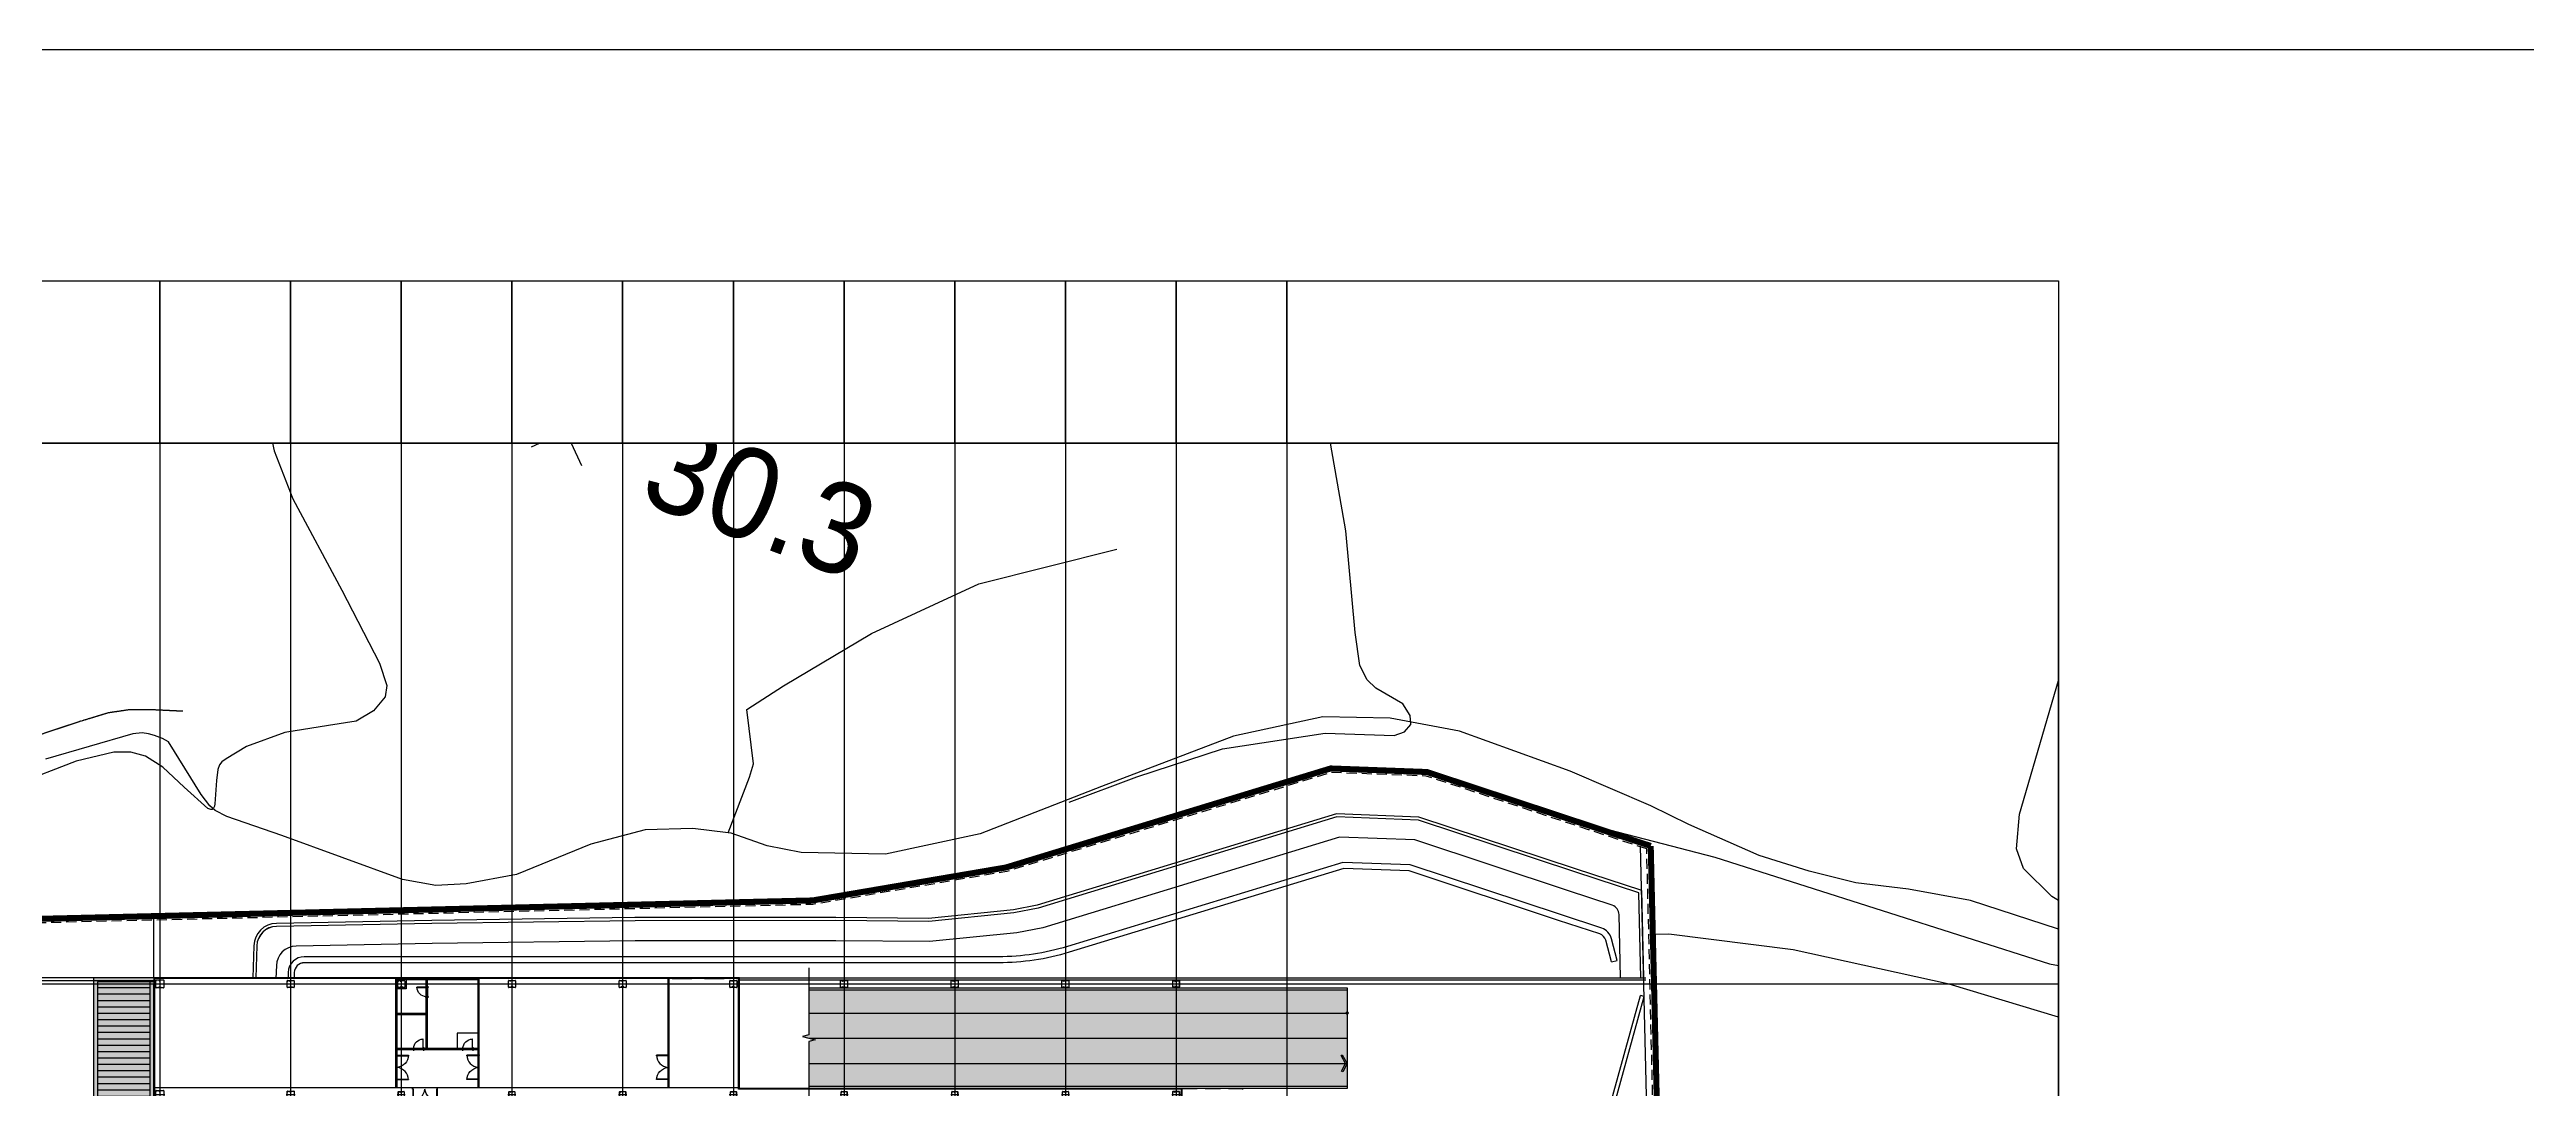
# Model space of a CAD drawing. Extents: x 152195838 to 160350639, y 364657247 to 370318102.
# Drawn here: x 158828992 to 159075139, y 365060630 to 365163969 of the extents above; entities that cross this region are included whole.
import ezdxf
from ezdxf.enums import TextEntityAlignment as Align
from ezdxf.xclip import XClip

# ---------------------------------------------------------------- set-up
doc = ezdxf.new("R2010")
doc.units = 0
doc.header["$MEASUREMENT"] = 0
for name, pattern in [('5M2P5', [7.5, 5, -2.5]), ('AAA004', [3, 2, -1]), ('DASHED', [0.75, 0.5, -0.25]), ('DIVIDEX2', [2.5, 1, -0.5, 0, -0.5, 0, -0.5]), ('HID', [2.3, 1.5, -0.8]), ('PHANTOM2', [1.25, 0.625, -0.125, 0.125, -0.125, 0.125, -0.125]), ('사무실2종$0$ACAD_ISO04W100', [30, 24, -3, 0, -3])]:
    doc.linetypes.add(name, pattern=pattern)
doc.layers.get('0').update_dxf_attribs({"linetype": 'CONTINUOUS'})
doc.layers.get('Defpoints').update_dxf_attribs({"linetype": 'CONTINUOUS'})
doc.layers.add('!WORK', color=150, linetype='CONTINUOUS', plot=False)
doc.layers.add('DEFPOINT', color=135, linetype='CONTINUOUS', plot=False)
for name, color, linetype in [('-S-foundation txt', 3, 'CONTINUOUS'), ('0 구역계(부지)', 5, 'PHANTOM2'), ('4A.TEC DOOR', 4, 'CONTINUOUS'), ('4A.TEC ELE 1', 7, 'CONTINUOUS'), ('4A.TEC OPEN', 9, 'HID'), ('4A.TEC SITE', 1, 'DIVIDEX2'), ('4A.TEC 단열재', 252, 'CONTINUOUS'), ('4A.TEC 마감선 2', 5, 'CONTINUOUS'), ('4A.TEC 벽체 1', 2, 'CONTINUOUS'), ('4A.TEC 벽체 3', 4, 'CONTINUOUS'), ('4A.TEC 주차 확장형', 8, 'CONTINUOUS'), ('4A.TEC 창호 2', 4, 'CONTINUOUS'), ('4A.TEC 해치 1', 9, 'CONTINUOUS'), ('A-DOOR', 4, 'CONTINUOUS'), ('A-DOOR-C', 1, 'CONTINUOUS'), ('A-DOOR-FIN', 8, 'CONTINUOUS'), ('A-DOOR1', 4, 'CONTINUOUS'), ('A-DOOR2_CpON', 8, 'CONTINUOUS'), ('A-ETC', 5, 'CONTINUOUS'), ('A0013116', 1, 'CONTINUOUS'), ('A0023119', 1, '5M2P5'), ('E0022112', 5, 'CONTINUOUS'), ('F0017111', 30, 'CONTINUOUS'), ('F0027217', 7, 'CONTINUOUS'), ('P-BOX', 3, 'CONTINUOUS'), ('WID', 4, 'CONTINUOUS'), ('㈜SE&C 심볼', 7, 'CONTINUOUS'), ('㈜SE&C 패턴 1', 8, 'CONTINUOUS')]:
    doc.layers.add(name, color=color, linetype=linetype)
doc.styles.add('NGSW', font='')
doc.styles.add('돋움', font='')
doc.styles.add('돋움체', font='')
doc.styles.get('NGSW').set_extended_font_data('Dotum')
doc.styles.get('돋움').set_extended_font_data('DotumChe')
doc.styles.get('돋움체').set_extended_font_data('DotumChe')

# ---------------------------------------------------------------- blocks, each defined once
blk = doc.blocks.new('F0027217')
at = {"layer": 'F0027217'}
for p, q in [((-2.65, 2.65), (2.65, -2.65)), ((-2.65, -2.65), (2.65, 2.65))]:
    blk.add_line(p, q, dxfattribs=at)
blk = doc.blocks.new('dwgE1B8')
at = {"layer": 'A0013116', "flags": 128}
for points in [[(1162122, 1119791), (1153691, 1125138), (1145457, 1130060), (1136632, 1135032), (1127923, 1139502), (1116275, 1146754), (1114070, 1148787), (1107612, 1155408), (1100362, 1162546), (1094098, 1168509), (1088244, 1172804), (1079243, 1179117), (1072629, 1184710), (1068592, 1187951), (1065939, 1189871)], [(915777, 1190208), (911727, 1187363), (904987, 1184744)]]:
    blk.add_lwpolyline(points, dxfattribs=at)
at = {"layer": 'A0023119', "flags": 128}
blk.add_lwpolyline([(922015, 1122676), (919027, 1122821), (916736, 1122834), (914612, 1122517), (911675, 1121629), (907367, 1120186), (902723, 1118730), (898066, 1117694), (894954, 1117395), (891170, 1117455), (888354, 1117500)], dxfattribs=at)
at = {"layer": 'E0022112', "flags": 128}
for points in [[(976210, 1110589), (978307, 1116120), (978707, 1117441), (978045, 1122858), (981692, 1125218), (990434, 1130416), (1001118, 1135340), (1014830, 1138800)], [(976210, 1110589), (972702, 1111008), (967959, 1110886), (962562, 1109472), (955167, 1106430), (950171, 1105515), (947159, 1105348), (943839, 1105953), (931844, 1110314), (926372, 1112200), (925216, 1112823), (924694, 1113264), (923824, 1114401), (920583, 1119641), (919989, 1119980), (919201, 1120285), (918603, 1120422), (917954, 1120541), (917046, 1120445), (908358, 1117928)], [(1136116, 1087723), (1131670, 1090507), (1124273, 1094425), (1118379, 1097193), (1111680, 1099921), (1099643, 1103875), (1093484, 1104992), (1088267, 1105628), (1083616, 1106779), (1078641, 1108350), (1071663, 1111417), (1067898, 1113283), (1059860, 1116714), (1048868, 1120694), (1041991, 1121978), (1035285, 1122124), (1026428, 1120212), (1013286, 1115195), (1001256, 1110482), (991834, 1108482), (983448, 1108646), (980074, 1109288), (976491, 1110556), (976210, 1110589)]]:
    blk.add_lwpolyline(points, dxfattribs=at)
at = {"layer": 'F0017111', "flags": 128}
for points in [[(919824, 1189054), (922292, 1183664), (923914, 1179474), (927849, 1163829), (931083, 1148575), (932932, 1143812), (937813, 1134737), (941533, 1127458), (942280, 1125240), (942115, 1124109), (940954, 1122727), (939246, 1121680), (936493, 1121255), (932155, 1120562), (928341, 1119186), (926307, 1117964), (925894, 1117644), (925664, 1117339), (925497, 1116893), (925354, 1115810), (925171, 1113488), (925139, 1113243), (925065, 1113047), (924936, 1112922), (924802, 1112897), (924501, 1113019), (922129, 1115128), (920031, 1117105), (918291, 1118216), (916826, 1118629), (915146, 1118627), (911417, 1117733), (905393, 1115412)], [(1010072, 1113645), (1016818, 1116146), (1025307, 1118951), (1035521, 1120515), (1042382, 1120278), (1043404, 1120643), (1044031, 1121348), (1043971, 1122246), (1043248, 1123424), (1040554, 1124986), (1039694, 1125798), (1038954, 1127217), (1038496, 1130505), (1037578, 1140616), (1034650, 1157521), (1030963, 1174336), (1028340, 1186429), (1027580, 1188592)], [(1060780, 1111628), (1061112, 1111581), (1074245, 1108157), (1107494, 1097546), (1113076, 1096570), (1115430, 1096673), (1116633, 1097034), (1117069, 1097715), (1117005, 1098571), (1116247, 1099399), (1107738, 1104255), (1104927, 1107046), (1104229, 1109004), (1104529, 1112436), (1113469, 1143129), (1115335, 1146273), (1115344, 1146452), (1115236, 1146593), (1113956, 1147186), (1113774, 1147333), (1113637, 1147523), (1113117, 1148843), (1107289, 1155729), (1107164, 1156395), (1107345, 1156936), (1108917, 1158686), (1109020, 1159161), (1108806, 1159902), (1103228, 1167143), (1101193, 1170583), (1100203, 1173761), (1100764, 1175377), (1101717, 1177956), (1102092, 1178959), (1102629, 1179537), (1111831, 1184852), (1111977, 1185128), (1111992, 1185368), (1110518, 1190851)]]:
    blk.add_lwpolyline(points, dxfattribs=at)
at = {"layer": 'DEFPOINT', "xscale": 999.9999999999997, "yscale": 999.9999999999997, "zscale": 999.9999999999997, "rotation": 339.5087343485739}
blk.add_blockref('F0027217', (960063, 1150529), dxfattribs=at)
at = {"layer": 'DEFPOINT', "style": 'NGSW'}
blk.add_text('30.3', height=9000, rotation=339.50873, dxfattribs=at).set_placement((967093, 1143631))
blk = doc.blocks.new('asq9q')
for p, q in [((159790047, 364980932), (159791547, 364982432)), ((159790047, 364982432), (159791547, 364980932))]:
    blk.add_line(p, q)
at = {"linetype": 'DASHED'}
blk.add_lwpolyline([(159790047, 364980932), (159791547, 364980932), (159791547, 364982432), (159790047, 364982432)], close=True, dxfattribs=at)
blk = doc.blocks.new('zw$EEDA')
at = {"layer": '4A.TEC 해치 1', "linetype": 'Continuous'}
h = blk.add_hatch(color=254, dxfattribs=at)
h.dxf.hatch_style = 1
h.paths.add_polyline_path([(6000, 0), (6000, 11000), (4500, 11000), (4500, 12500), (6000, 12500), (6000, 31700), (4500, 31700), (4500, 33200), (6000, 33200), (6000, 45000), (4500, 45000), (4500, 46500), (6000, 46500), (6000, 89200), (0, 89200), (0, 0)])
at = {"layer": '4A.TEC 해치 1'}
h = blk.add_hatch(dxfattribs=at)
h.set_pattern_fill('LINE', color=256, scale=200, angle=360)
h.set_pattern_definition([(360, (-434424.4, 2090698.2), (2e-12, 635), [])])
edge = h.paths.add_edge_path()
edge.add_line((400, 88800), (5600, 88800))
edge.add_line((5600, 88800), (5600, 46500))
edge.add_line((5600, 46500), (4500, 46500))
edge.add_line((4500, 46500), (4500, 45000))
edge.add_line((4500, 45000), (5600, 45000))
edge.add_line((5600, 45000), (5600, 33200))
edge.add_line((5600, 33200), (4500, 33200))
edge.add_line((4500, 33200), (4500, 31700))
edge.add_line((4500, 31700), (5600, 31700))
edge.add_line((5600, 31700), (5600, 12500))
edge.add_line((5600, 12500), (4500, 12500))
edge.add_line((4500, 12500), (4500, 11000))
edge.add_line((4500, 11000), (5600, 11000))
edge.add_line((5600, 11000), (5600, 400))
edge.add_line((5600, 400), (400, 400))
edge.add_line((400, 400), (400, 88600))
at = {"ltscale": 1000}
blk.add_lwpolyline([(6000, 89200), (0, 89200), (0, 0), (6000, 0)], dxfattribs=at)
at = {"layer": '4A.TEC ELE 1', "color": 8}
for p, q in [((5600, 88800), (5600, 46500)), ((5600, 45000), (5600, 33200)), ((5600, 31700), (5600, 12500)), ((5600, 11000), (5600, 400))]:
    blk.add_line(p, q, dxfattribs=at)
blk.add_lwpolyline([(6000, 88800), (400, 88800), (400, 400), (5600, 400)], dxfattribs=at)
for p in [(-159785547, -364935932), (-159785547, -364949232), (-159785547, -364969932)]:
    blk.add_blockref('asq9q', p)
blk = doc.blocks.new('zw$C900')
at = {"layer": '0 구역계(부지)', "linetype": 'AAA004', "ltscale": 500, "flags": 128}
blk.add_lwpolyline([(-78576, -83230), (-84358, -81321), (-100487, -75984), (-109941, -75633), (-142159, -85468), (-161435, -88757), (-252852, -90934), (-260151, -93736), (-271129, -102323), (-291575, -111577), (-291456, -113105), (-292591, -125163), (-292605, -129353), (-292051, -132630), (-291060, -134530), (-289085, -141318), (-289168, -144287), (-285317, -146399), (-285092, -151580), (-282702, -162240), (-272700, -185724), (-265309, -192985), (-216758, -218936), (-205440, -225775), (-188949, -237591), (-187640, -238240), (-161500, -240648), (-136284, -235184), (-121462, -234588), (-113066, -233536), (-95241, -239556), (-74880, -238437)], close=True, dxfattribs=at)
at = {"layer": '4A.TEC SITE', "color": 10, "linetype": '사무실2종$0$ACAD_ISO04W100', "ltscale": 300, "const_width": 600}
for points in [[(-78183, -82939), (-84232, -80941), (-100415, -75586), (-109993, -75231), (-142252, -85078), (-161474, -88358), (-252931, -90536)], [(-265548, -193310), (-216956, -219284), (-205660, -226110), (-189156, -237935), (-187750, -238631), (-161475, -241052), (-136234, -235582), (-121429, -234987), (-113107, -233944), (-95296, -239959), (-74470, -238816), (-74470, -238816), (-78183, -82939), (-78183, -82939)]]:
    blk.add_lwpolyline(points, dxfattribs=at)
blk = doc.blocks.new('zw$CACE')
at = {"layer": 'F0017111', "flags": 128}
for points in [[(77233, 261566), (80521, 251797), (86401, 238252), (89804, 233329)], [(92854, 135768), (76535, 147834), (71337, 150951), (57014, 159016), (44849, 164256), (30771, 168492), (15268, 171915), (2913, 173448), (1337, 173443)]]:
    blk.add_lwpolyline(points, dxfattribs=at)
blk = doc.blocks.new('A$C4D7A5D56')
at = {"layer": '!WORK', "linetype": 'Continuous'}
for p, q in [((809, 1030), (1171, 1030)), ((809, 30), (1171, 30))]:
    blk.add_line(p, q, dxfattribs=at)
at = {"layer": 'A-DOOR'}
for points in [[(940, 1000), (980, 1000), (980, 985), (1040, 985), (1040, 1000), (1040, 1000), (1040, 1030), (940, 1030)], [(1040, 30), (940, 30), (940, 60), (980, 60), (980, 75), (1040, 75), (1040, 60), (1040, 60)]]:
    blk.add_lwpolyline(points, close=True, dxfattribs=at)
at = {"layer": 'A-DOOR-C'}
blk.add_arc((940, 60), 940, 90, 180, dxfattribs=at)
at = {"layer": 'A-DOOR-FIN'}
for p, q in [((940, 60), (940, 1000)), ((980, 75), (980, 985)), ((1040, 60), (1040, 1000)), ((1040, 75), (1040, 985))]:
    blk.add_line(p, q, dxfattribs=at)
at = {"layer": 'A-DOOR1'}
blk.add_lwpolyline([(0, 60), (0, 100), (940, 100), (940, 60)], close=True, dxfattribs=at)
at = {"layer": 'A-DOOR2_CpON', "linetype": 'Continuous'}
blk.add_line((940, 60), (940, 1000), dxfattribs=at)
at = {"layer": 'A-ETC'}
for p, q in [((1020, 1060), (960, 1060)), ((960, 1060), (960, 1030)), ((1020, 0), (960, 0))]:
    blk.add_line(p, q, dxfattribs=at)
at = {"layer": '!WORK', "style": '돋움'}
blk.add_text('1000 FSD', height=35, rotation=90, dxfattribs=at).set_placement((898, 113), align=Align.MIDDLE_LEFT)
blk = doc.blocks.new('zw$FA08')
at = {"layer": '4A.TEC DOOR', "flags": 128}
for points in [[(2397, 1985), (1529, 2693, 0.3607361), (1633, 1048, 0.4142136)], [(868, 110), (0, 818, -0.3607362), (1633, 1048, -0.4142136)]]:
    blk.add_lwpolyline(points, format="xyb", dxfattribs=at)
for points in [[(2397, 1985), (2368, 1949), (1500, 2657), (1529, 2693)], [(868, 110), (897, 146), (29, 854), (0, 818)]]:
    blk.add_lwpolyline(points, dxfattribs=at)
for points in [[(940, 0), (965, 31), (965, 31), (977, 46), (922, 92), (909, 76), (868, 110), (843, 79)], [(2520, 1937), (2494, 1906), (2494, 1906), (2482, 1891), (2426, 1936), (2439, 1952), (2397, 1985), (2423, 2016)]]:
    blk.add_lwpolyline(points, close=True, dxfattribs=at)
at = {"layer": '4A.TEC 창호 2', "lineweight": -2}
blk.add_line((843, 79), (940, 0), dxfattribs=at)
blk = doc.blocks.new('s98w7er')
at = {"layer": 'DEFPOINT'}
for p, q in [((157579947, 365124806), (157579947, 365140969)), ((157592947, 365124806), (157592947, 365140969)), ((157603947, 365124806), (157603947, 365140969)), ((157614947, 365124806), (157614947, 365140969)), ((157625947, 365124806), (157625947, 365140969)), ((157636947, 365124806), (157636947, 365140969)), ((157647947, 365124806), (157647947, 365140969)), ((157658947, 365124806), (157658947, 365140969)), ((157669947, 365124806), (157669947, 365140969)), ((157680947, 365124806), (157680947, 365140969)), ((157691947, 365124806), (157691947, 365140969))]:
    blk.add_line(p, q, dxfattribs=at)
blk = doc.blocks.new('dwg7F0D')
at = {"linetype": 'Continuous'}
blk.add_line((193053, 200940), (193053, 207083), dxfattribs=at)
for points in [[(340479, 214503), (335768, 216059), (319585, 221414), (310007, 221769), (277748, 211922), (258526, 208642), (193005, 207082)], [(344530, 58161), (340818, 214037)], [(193053, 200940), (193053, 207083)], [(337907, 202523), (338487, 202675)], [(193053, 200940), (164413, 200940)], [(193053, 200640), (164413, 200640)], [(343748, 78402), (343542, 87021), (339711, 96714), (339405, 109549), (338945, 128430), (338657, 140962), (337549, 187458), (340788, 199199)], [(343748, 78402), (343542, 87021), (339711, 96714), (339405, 109549), (338945, 128430), (338657, 140962), (337549, 187458), (340788, 199199)], [(344148, 78412), (343941, 87102), (340109, 96795), (339804, 109574), (339347, 128431), (339057, 140947), (337951, 187408), (341173, 199093)], [(341173, 199093), (340788, 199199)]]:
    blk.add_lwpolyline(points, dxfattribs=at)
for points in [[(341129, 200966), (340923, 209617), (334357, 211786), (318778, 216940), (310596, 217244), (280860, 208167), (278480, 207702), (270056, 206858), (260832, 206940), (240878, 206930), (220676, 206649), (205250, 206363, 0.400453), (202993, 204130), (202902, 200948)], [(340829, 200959), (340628, 209399), (334263, 211501), (318725, 216642), (310636, 216943), (280933, 207875), (278524, 207404), (270070, 206558), (260831, 206640), (240881, 206630), (220681, 206349), (205255, 206063, 0.400453), (203293, 204121), (203202, 200940)], [(338829, 200940), (338679, 207237, 0.3170339), (337993, 208163), (333636, 209602), (318366, 214654), (310898, 214931), (281418, 205932), (278816, 205424), (270161, 204557), (260832, 204640), (240908, 204631), (220714, 204350), (207200, 204099, 0.400453), (205238, 202157), (205201, 200882)], [(338487, 202675), (337923, 204832, 0.2543086), (336943, 205877), (332852, 207228), (317918, 212169), (311225, 212418), (283844, 204059, -0.0742057), (277012, 203040), (208018, 203040, 0.4058377), (206419, 201485), (206404, 200957)], [(337907, 202523), (337343, 204680, 0.2543086), (336754, 205307), (332664, 206658), (317811, 211573), (311304, 211814), (284020, 203485, -0.0742057), (277012, 202440), (208018, 202440, 0.4058377), (207019, 201468), (207003, 200940)]]:
    blk.add_lwpolyline(points, format="xyb", dxfattribs=at)
blk = doc.blocks.new('A$C111325cc')
at = {"layer": 'DEFPOINT'}
for p, q in [((136276, 244000), (136276, 0)), ((149276, 244000), (149276, 0)), ((160276, 244000), (160276, 0)), ((171276, 244000), (171276, 0)), ((182276, 244000), (182276, 0)), ((193276, 244000), (193276, 0)), ((204276, 244000), (204276, 0)), ((215276, 244000), (215276, 0)), ((226276, 244000), (226276, 0)), ((237276, 244000), (237276, 0)), ((248276, 244000), (248276, 0)), ((0, 174063), (324969, 174063))]:
    blk.add_line(p, q, dxfattribs=at)
blk = doc.blocks.new('PBC12(B2F~2F)')
at = {"layer": 'P-BOX'}
h = blk.add_hatch(color=3, dxfattribs=at)
h.dxf.hatch_style = 1
h.paths.add_polyline_path([(135, 495, -0.4142157), (100, 530), (100, 495)])
h.paths.add_polyline_path([(900, 470), (900, 505), (865, 505, -0.4142173)])
at = {"layer": 'Defpoints', "color": 1, "ltscale": 50}
for p, q in [((0, 500), (1000, 500)), ((500, 1000), (500, 0))]:
    blk.add_line(p, q, dxfattribs=at)
at = {"layer": 'P-BOX', "color": 3, "ltscale": 50}
for p, q in [((100, 495), (240, 495)), ((135, 505), (240, 505)), ((240, 505), (240, 495)), ((495, 890), (495, 750)), ((495, 750), (505, 750)), ((495, 110), (495, 250)), ((495, 250), (505, 250)), ((505, 750), (505, 890)), ((505, 250), (505, 110)), ((760, 505), (900, 505)), ((760, 505), (760, 495)), ((760, 495), (865, 495))]:
    blk.add_line(p, q, dxfattribs=at)
for points in [[(100, 135), (100, 865)], [(110, 530), (110, 865)], [(110, 135), (110, 495)], [(110, 495), (135, 495), (135, 486), (110, 486), (110, 495)], [(135, 900), (865, 900)], [(135, 890), (865, 890)], [(865, 110), (135, 110)], [(865, 100), (135, 100)], [(865, 514), (890, 514), (890, 505), (865, 505), (865, 514)], [(890, 865), (890, 505)], [(890, 470), (890, 135)], [(900, 865), (900, 135)]]:
    blk.add_lwpolyline(points, dxfattribs=at)
for centre, radius, start, end in [((135, 865), 35, 90, 180), ((135, 530), 35, 180, 270), ((135, 135), 35, 180, 270), ((135, 865), 25, 90, 180), ((135, 530), 25, 180, 270), ((135, 135), 25, 180, 270), ((865, 865), 35, 0, 90), ((865, 865), 25, 0, 90), ((865, 470), 35, 0, 90), ((865, 470), 25, 0, 90), ((865, 135), 35, 270, 0), ((865, 135), 25, 270, 0)]:
    blk.add_arc(centre, radius, start, end, dxfattribs=at)
at = {"layer": 'DEFPOINT', "style": '돋움체'}
for s, p in [('800x800', (160, 160)), ('PBC12', (160, 742))]:
    blk.add_text(s, height=100, dxfattribs=at).set_placement(p)
blk = doc.blocks.new('PBC2')
h = blk.add_hatch(color=3)
h.dxf.hatch_style = 1
h.paths.add_polyline_path([(132, 396, -0.4142136), (100, 427), (100, 396)])
h.paths.add_polyline_path([(668, 404, -0.4142136), (700, 373), (700, 404)])
at = {"layer": 'Defpoints', "color": 1, "ltscale": 50}
for p, q in [((0, 400), (800, 400)), ((400, 800), (400, 0))]:
    blk.add_line(p, q, dxfattribs=at)
at = {"layer": 'P-BOX', "color": 3, "ltscale": 50}
for p, q in [((100, 396), (210, 396)), ((132, 404), (210, 404)), ((210, 404), (210, 396)), ((396, 691), (396, 581)), ((396, 581), (404, 581)), ((396, 109), (396, 219)), ((396, 219), (404, 219)), ((404, 581), (404, 691)), ((404, 219), (404, 109)), ((590, 404), (700, 404)), ((590, 404), (590, 396)), ((590, 396), (668, 396))]:
    blk.add_line(p, q, dxfattribs=at)
for points in [[(100, 132), (100, 668)], [(109, 427), (109, 668)], [(109, 132), (109, 396)], [(109, 396), (134, 396), (134, 386), (109, 386), (109, 396)], [(132, 700), (668, 700)], [(132, 691), (668, 691)], [(668, 109), (132, 109)], [(668, 100), (132, 100)], [(666, 414), (691, 414), (691, 404), (666, 404), (666, 414)], [(691, 668), (691, 404)], [(691, 373), (691, 132)], [(700, 668), (700, 132)]]:
    blk.add_lwpolyline(points, dxfattribs=at)
for centre, radius, start, end in [((132, 668), 31.5, 90, 180), ((132, 427), 31.5, 180, 270), ((132, 132), 31.5, 180, 270), ((132, 668), 22.5, 90, 180), ((132, 427), 22.5, 180, 270), ((132, 132), 22.5, 180, 270), ((668, 668), 31.5, 0, 90), ((668, 668), 22.5, 0, 90), ((668, 373), 31.5, 0, 90), ((668, 373), 22.5, 0, 90), ((668, 132), 31.5, 270, 0), ((668, 132), 22.5, 270, 0)]:
    blk.add_arc(centre, radius, start, end, dxfattribs=at)
at = {"layer": 'DEFPOINT', "style": '돋움체'}
for s, p in [('600x600', (163, 146)), ('PBC2', (164, 527))]:
    blk.add_text(s, height=100, dxfattribs=at).set_placement(p)
blk = doc.blocks.new('PBC3(2F~3F)')
at = {"layer": 'P-BOX'}
h = blk.add_hatch(color=3, dxfattribs=at)
h.dxf.hatch_style = 1
h.paths.add_polyline_path([(100, 477), (100, 446), (132, 446, -0.4142136)])
h.paths.add_polyline_path([(800, 454), (768, 454, -0.4142136), (800, 423)])
at = {"layer": 'Defpoints', "color": 1, "ltscale": 50}
for p, q in [((0, 450), (900, 450)), ((450, 900), (450, 0))]:
    blk.add_line(p, q, dxfattribs=at)
at = {"layer": 'P-BOX', "color": 3, "ltscale": 50}
for p, q in [((100, 446), (240, 446)), ((132, 454), (240, 454)), ((240, 454), (240, 446)), ((446, 791), (446, 651)), ((446, 651), (454, 651)), ((446, 109), (446, 249)), ((446, 249), (454, 249)), ((454, 651), (454, 791)), ((454, 249), (454, 109)), ((660, 454), (800, 454)), ((660, 454), (660, 446)), ((660, 446), (768, 446))]:
    blk.add_line(p, q, dxfattribs=at)
for points in [[(100, 132), (100, 768)], [(109, 477), (109, 768)], [(109, 132), (109, 446)], [(109, 446), (134, 446), (134, 436), (109, 436), (109, 446)], [(132, 800), (768, 800)], [(132, 791), (768, 791)], [(768, 109), (132, 109)], [(768, 100), (132, 100)], [(766, 464), (791, 464), (791, 454), (766, 454), (766, 464)], [(791, 768), (791, 454)], [(791, 423), (791, 132)], [(800, 768), (800, 132)]]:
    blk.add_lwpolyline(points, dxfattribs=at)
for centre, radius, start, end in [((132, 768), 31.5, 90, 180), ((132, 477), 31.5, 180, 270), ((132, 132), 31.5, 180, 270), ((132, 768), 22.5, 90, 180), ((132, 477), 22.5, 180, 270), ((132, 132), 22.5, 180, 270), ((768, 768), 31.5, 0, 90), ((768, 768), 22.5, 0, 90), ((768, 423), 31.5, 0, 90), ((768, 423), 22.5, 0, 90), ((768, 132), 31.5, 270, 0), ((768, 132), 22.5, 270, 0)]:
    blk.add_arc(centre, radius, start, end, dxfattribs=at)
at = {"layer": 'DEFPOINT', "style": '돋움체'}
for s, p in [('700x700', (158, 159)), ('PBC3', (160, 646))]:
    blk.add_text(s, height=100, dxfattribs=at).set_placement(p)
blk = doc.blocks.new('PBC1(2F~3F)')
at = {"layer": 'P-BOX'}
h = blk.add_hatch(color=256, dxfattribs=at)
h.dxf.hatch_style = 1
h.paths.add_polyline_path([(100, 392), (132, 392, -0.4142136), (100, 423)])
h = blk.add_hatch(color=256, dxfattribs=at)
h.dxf.hatch_style = 1
h.paths.add_polyline_path([(600, 400), (568, 400, -0.4142136), (600, 369)])
at = {"layer": 'Defpoints', "color": 1, "ltscale": 50}
for p, q in [((0, 396), (700, 396)), ((350, 746), (350, 46))]:
    blk.add_line(p, q, dxfattribs=at)
at = {"layer": 'P-BOX', "color": 3, "ltscale": 50}
for p, q in [((100, 392), (180, 392)), ((132, 400), (180, 400)), ((180, 400), (180, 392)), ((520, 400), (600, 400)), ((520, 400), (520, 392)), ((520, 392), (568, 392))]:
    blk.add_line(p, q, dxfattribs=at)
for points in [[(100, 178), (100, 614)], [(109, 423), (109, 614)], [(109, 178), (109, 392)], [(109, 392), (134, 392), (134, 382), (109, 382), (109, 392)], [(132, 646), (568, 646)], [(132, 637), (568, 637)], [(568, 155), (132, 155)], [(568, 146), (132, 146)], [(566, 410), (591, 410), (591, 400), (566, 400), (566, 410)], [(591, 614), (591, 400)], [(591, 369), (591, 178)], [(600, 614), (600, 178)]]:
    blk.add_lwpolyline(points, dxfattribs=at)
for centre, radius, start, end in [((132, 614), 31.5, 90, 180), ((132, 423), 31.5, 180, 270), ((132, 178), 31.5, 180, 270), ((132, 614), 22.5, 90, 180), ((132, 423), 22.5, 180, 270), ((132, 178), 22.5, 180, 270), ((568, 614), 31.5, 0, 90), ((568, 614), 22.5, 0, 90), ((568, 369), 31.5, 0, 90), ((568, 369), 22.5, 0, 90), ((568, 178), 31.5, 270, 0), ((568, 178), 22.5, 270, 0)]:
    blk.add_arc(centre, radius, start, end, dxfattribs=at)
at = {"layer": 'DEFPOINT', "style": '돋움체'}
for s, p in [('500x500', (158, 187)), ('PBC1', (158, 478))]:
    blk.add_text(s, height=100, dxfattribs=at).set_placement(p)
blk = doc.blocks.new('PBC2A(2F~3F)')
h = blk.add_hatch(color=3)
h.dxf.hatch_style = 1
h.paths.add_polyline_path([(132, 396, -0.4142136), (100, 427), (100, 396)])
h.paths.add_polyline_path([(668, 404, -0.4142136), (700, 373), (700, 404)])
at = {"layer": 'Defpoints', "color": 1, "ltscale": 50}
for p, q in [((0, 400), (800, 400)), ((400, 800), (400, 0))]:
    blk.add_line(p, q, dxfattribs=at)
at = {"layer": 'P-BOX', "color": 3, "ltscale": 50}
for p, q in [((100, 396), (210, 396)), ((132, 404), (210, 404)), ((210, 404), (210, 396)), ((396, 691), (396, 581)), ((396, 581), (404, 581)), ((396, 109), (396, 219)), ((396, 219), (404, 219)), ((404, 581), (404, 691)), ((404, 219), (404, 109)), ((590, 404), (700, 404)), ((590, 404), (590, 396)), ((590, 396), (668, 396))]:
    blk.add_line(p, q, dxfattribs=at)
for points in [[(100, 132), (100, 668)], [(109, 427), (109, 668)], [(109, 132), (109, 396)], [(109, 396), (134, 396), (134, 386), (109, 386), (109, 396)], [(132, 700), (668, 700)], [(132, 691), (668, 691)], [(668, 109), (132, 109)], [(668, 100), (132, 100)], [(666, 414), (691, 414), (691, 404), (666, 404), (666, 414)], [(691, 668), (691, 404)], [(691, 373), (691, 132)], [(700, 668), (700, 132)]]:
    blk.add_lwpolyline(points, dxfattribs=at)
for centre, radius, start, end in [((132, 668), 31.5, 90, 180), ((132, 427), 31.5, 180, 270), ((132, 132), 31.5, 180, 270), ((132, 668), 22.5, 90, 180), ((132, 427), 22.5, 180, 270), ((132, 132), 22.5, 180, 270), ((668, 668), 31.5, 0, 90), ((668, 668), 22.5, 0, 90), ((668, 373), 31.5, 0, 90), ((668, 373), 22.5, 0, 90), ((668, 132), 31.5, 270, 0), ((668, 132), 22.5, 270, 0)]:
    blk.add_arc(centre, radius, start, end, dxfattribs=at)
at = {"layer": 'DEFPOINT', "style": '돋움체'}
for s, p in [('600x600', (160, 160)), ('PBC2A', (161, 543))]:
    blk.add_text(s, height=100, dxfattribs=at).set_placement(p)
blk = doc.blocks.new('PBC11(2F)')
at = {"layer": 'P-BOX'}
h = blk.add_hatch(color=256, dxfattribs=at)
h.dxf.hatch_style = 1
h.paths.add_polyline_path([(100, 477), (100, 446), (132, 446, -0.4142136)])
h = blk.add_hatch(color=256, dxfattribs=at)
h.dxf.hatch_style = 1
h.paths.add_polyline_path([(800, 454), (768, 454, -0.4142136), (800, 423)])
at = {"layer": 'Defpoints', "color": 1, "ltscale": 50}
for p, q in [((0, 450), (900, 450)), ((450, 900), (450, 0))]:
    blk.add_line(p, q, dxfattribs=at)
at = {"layer": 'P-BOX', "color": 3, "ltscale": 50}
for p, q in [((100, 446), (240, 446)), ((132, 454), (240, 454)), ((240, 454), (240, 446)), ((446, 791), (446, 651)), ((446, 651), (454, 651)), ((446, 109), (446, 249)), ((446, 249), (454, 249)), ((454, 651), (454, 791)), ((454, 249), (454, 109)), ((660, 454), (800, 454)), ((660, 454), (660, 446)), ((660, 446), (768, 446))]:
    blk.add_line(p, q, dxfattribs=at)
for points in [[(100, 132), (100, 768)], [(109, 477), (109, 768)], [(109, 132), (109, 446)], [(109, 446), (134, 446), (134, 436), (109, 436), (109, 446)], [(132, 800), (768, 800)], [(132, 791), (768, 791)], [(768, 109), (132, 109)], [(768, 100), (132, 100)], [(766, 464), (791, 464), (791, 454), (766, 454), (766, 464)], [(791, 768), (791, 454)], [(791, 423), (791, 132)], [(800, 768), (800, 132)]]:
    blk.add_lwpolyline(points, dxfattribs=at)
for centre, radius, start, end in [((132, 768), 31.5, 90, 180), ((132, 477), 31.5, 180, 270), ((132, 132), 31.5, 180, 270), ((132, 768), 22.5, 90, 180), ((132, 477), 22.5, 180, 270), ((132, 132), 22.5, 180, 270), ((768, 768), 31.5, 0, 90), ((768, 768), 22.5, 0, 90), ((768, 423), 31.5, 0, 90), ((768, 423), 22.5, 0, 90), ((768, 132), 31.5, 270, 0), ((768, 132), 22.5, 270, 0)]:
    blk.add_arc(centre, radius, start, end, dxfattribs=at)
at = {"layer": 'DEFPOINT', "style": '돋움체'}
for s, p in [('700x700', (159, 159)), ('PBC11', (161, 646))]:
    blk.add_text(s, height=100, dxfattribs=at).set_placement(p)
blk = doc.blocks.new('PBC21(2F~3F)')
h = blk.add_hatch(color=3)
h.dxf.hatch_style = 1
h.paths.add_polyline_path([(100, 452), (100, 420), (132, 420, -0.4142136)])
h.paths.add_polyline_path([(750, 398), (750, 430), (718, 430, -0.4142136)])
at = {"layer": 'Defpoints', "color": 1, "ltscale": 50}
for p, q in [((0, 425), (850, 425)), ((425, 850), (425, 0))]:
    blk.add_line(p, q, dxfattribs=at)
at = {"layer": 'P-BOX', "color": 3, "ltscale": 50}
for p, q in [((100, 420), (210, 420)), ((132, 430), (210, 430)), ((210, 430), (210, 420)), ((420, 741), (420, 631)), ((420, 631), (430, 631)), ((420, 109), (420, 219)), ((420, 219), (430, 219)), ((430, 631), (430, 741)), ((430, 219), (430, 109)), ((615, 430), (750, 430)), ((615, 430), (615, 420)), ((615, 420), (718, 420))]:
    blk.add_line(p, q, dxfattribs=at)
for points in [[(100, 132), (100, 718)], [(109, 452), (109, 718)], [(109, 132), (109, 420)], [(109, 420), (134, 420), (134, 412), (109, 412), (109, 420)], [(132, 750), (718, 750)], [(132, 741), (718, 741)], [(718, 109), (132, 109)], [(718, 100), (132, 100)], [(716, 438), (741, 438), (741, 430), (716, 430), (716, 438)], [(741, 718), (741, 430)], [(741, 398), (741, 132)], [(750, 718), (750, 132)]]:
    blk.add_lwpolyline(points, dxfattribs=at)
for centre, radius, start, end in [((132, 718), 31.5, 90, 180), ((132, 452), 31.5, 180, 270), ((132, 132), 31.5, 180, 270), ((132, 718), 22.5, 90, 180), ((132, 452), 22.5, 180, 270), ((132, 132), 22.5, 180, 270), ((718, 718), 31.5, 0, 90), ((718, 718), 22.5, 0, 90), ((718, 398), 31.5, 0, 90), ((718, 398), 22.5, 0, 90), ((718, 132), 31.5, 270, 0), ((718, 132), 22.5, 270, 0)]:
    blk.add_arc(centre, radius, start, end, dxfattribs=at)
at = {"layer": 'DEFPOINT', "style": '돋움체'}
for s, p in [('650x650', (163, 146)), ('PBC21', (164, 577))]:
    blk.add_text(s, height=100, dxfattribs=at).set_placement(p)
blk = doc.blocks.new('2FCOL')
at = {"layer": '-S-foundation txt', "linetype": 'DASHED'}
for p in [(0, 88000), (0, 77000), (0, 66000), (0, 55000), (0, 44000), (0, 33000), (0, 22000), (0, 11000), (0, 0)]:
    blk.add_blockref('PBC12(B2F~2F)', p, dxfattribs=at)
for name, p in [('PBC11(2F)', (13050, 88050)), ('PBC3(2F~3F)', (24050, 88050)), ('PBC3(2F~3F)', (35050, 88050)), ('PBC3(2F~3F)', (46050, 88050)), ('PBC3(2F~3F)', (57050, 88050)), ('PBC3(2F~3F)', (68050, 88050)), ('PBC3(2F~3F)', (79050, 88050)), ('PBC3(2F~3F)', (90050, 88050)), ('PBC21(2F~3F)', (101075, 88075)), ('PBC11(2F)', (13050, 77050)), ('PBC2A(2F~3F)', (24100, 77100)), ('PBC2A(2F~3F)', (35100, 77100)), ('PBC2A(2F~3F)', (46100, 77100)), ('PBC2A(2F~3F)', (57100, 77100)), ('PBC2A(2F~3F)', (68100, 77100)), ('PBC2A(2F~3F)', (79100, 77100)), ('PBC2A(2F~3F)', (90100, 77100)), ('PBC21(2F~3F)', (101075, 77075)), ('PBC11(2F)', (13050, 66050)), ('PBC1(2F~3F)', (24150, 66104)), ('PBC1(2F~3F)', (35150, 66104)), ('PBC1(2F~3F)', (46150, 66104)), ('PBC1(2F~3F)', (57150, 66104)), ('PBC1(2F~3F)', (68150, 66104)), ('PBC1(2F~3F)', (79150, 66104)), ('PBC1(2F~3F)', (90150, 66104)), ('PBC21(2F~3F)', (101075, 66075)), ('PBC11(2F)', (13050, 55050)), ('PBC1(2F~3F)', (24150, 55104)), ('PBC1(2F~3F)', (35150, 55104)), ('PBC1(2F~3F)', (46150, 55104)), ('PBC1(2F~3F)', (57150, 55104)), ('PBC1(2F~3F)', (68150, 55104)), ('PBC1(2F~3F)', (79150, 55104)), ('PBC1(2F~3F)', (90150, 55104)), ('PBC21(2F~3F)', (101075, 55075)), ('PBC11(2F)', (13050, 44050)), ('PBC1(2F~3F)', (24150, 44104)), ('PBC1(2F~3F)', (35150, 44104)), ('PBC1(2F~3F)', (46150, 44104)), ('PBC1(2F~3F)', (57150, 44104)), ('PBC1(2F~3F)', (68150, 44104)), ('PBC1(2F~3F)', (79150, 44104)), ('PBC1(2F~3F)', (90150, 44104)), ('PBC21(2F~3F)', (101075, 44075)), ('PBC11(2F)', (13050, 33050)), ('PBC1(2F~3F)', (24150, 33104)), ('PBC1(2F~3F)', (35150, 33104)), ('PBC1(2F~3F)', (46150, 33104)), ('PBC1(2F~3F)', (57150, 33104)), ('PBC1(2F~3F)', (68150, 33104)), ('PBC1(2F~3F)', (79150, 33104)), ('PBC1(2F~3F)', (90150, 33104)), ('PBC21(2F~3F)', (101075, 33075)), ('PBC11(2F)', (13050, 22050)), ('PBC1(2F~3F)', (24150, 22104)), ('PBC1(2F~3F)', (35150, 22104)), ('PBC1(2F~3F)', (46150, 22104)), ('PBC1(2F~3F)', (57150, 22104)), ('PBC1(2F~3F)', (68150, 22104)), ('PBC1(2F~3F)', (79150, 22104)), ('PBC1(2F~3F)', (90150, 22104)), ('PBC21(2F~3F)', (101075, 22075)), ('PBC11(2F)', (13050, 11050)), ('PBC1(2F~3F)', (24150, 11104)), ('PBC1(2F~3F)', (35150, 11104)), ('PBC1(2F~3F)', (46150, 11104)), ('PBC1(2F~3F)', (57150, 11104)), ('PBC1(2F~3F)', (68150, 11104)), ('PBC1(2F~3F)', (79150, 11104)), ('PBC1(2F~3F)', (90150, 11104)), ('PBC21(2F~3F)', (101075, 11075)), ('PBC11(2F)', (13050, 50)), ('PBC21(2F~3F)', (101075, 75))]:
    blk.add_blockref(name, p)
at = {"layer": 'P-BOX', "linetype": 'DASHED'}
for p in [(24100, 100), (35100, 100), (46100, 100), (57100, 100), (68100, 100), (79100, 100), (90100, 100)]:
    blk.add_blockref('PBC2', p, dxfattribs=at)

msp = doc.modelspace()

# ---------------------------------------------------------------- hatches: boundary and pattern name
at = {"layer": '㈜SE&C 패턴 1'}
h = msp.add_hatch(dxfattribs=at)
h.set_pattern_fill('ANSI31', color=253, scale=50, angle=270, style=0)
h.set_pattern_definition([(270, (150658042.14, 367372016.3), (274.963066, 1e-11), [158.75, -317.5]), (30, (150658042.14, 367372016.3), (-137.481533, 238.125), [158.75, -317.5]), (330, (150658042.14, 367371857.56), (137.481533, 238.125), [158.75, -317.5])])
h.paths.add_polyline_path([(158904447.0046, 365065296.9593), (158905072.0046, 365065464.4276), (158903822.0046, 365065799.3641), (158904447.0046, 365065966.8323), (158904447.0046, 365070431.8958), (158957947.0046, 365070431.8958), (158957947.0046, 365060831.8958), (158904447.0046, 365060831.8958)])

# ---------------------------------------------------------------- linework, layer by layer
at = {"linetype": 'Continuous'}
msp.add_line((158839347.0046, 365071631.8958), (158839347.0046, 365077775.581), dxfattribs=at)
for p, q in [((158964047.0046, 365071631.8958), (158987631.0808, 365071631.8958)), ((158964047.0046, 365071431.8958), (158987631.0808, 365071431.8958)), ((158904447.0046, 365065631.8958), (158957947.0046, 365065631.8958))]:
    msp.add_line(p, q)
for points in [[(158986772.7399, 365085195.57), (158982062.2091, 365086751.0779), (158965878.9325, 365092105.9639), (158956300.9706, 365092461.5732), (158924042.5443, 365082614.2137), (158904820.1396, 365079334.8443), (158839299.3874, 365077774.4469)], [(158990824.0003, 364928853.0456), (158987111.7599, 365084729.685)], [(158839347.0045, 365071631.8954), (158839347.0046, 365077775.5808)], [(158984201.139, 365073215.3075), (158984781.626, 365073367.08)], [(158990041.8519, 364949094.8447), (158989836.5976, 364957713.4527), (158986004.7261, 364967406.855), (158985699.0705, 364980241.3071), (158985238.9064, 364999122.286), (158984950.9631, 365011654.2675), (158983843.6517, 365058150.1716), (158987082.0689, 365069891.3894)], [(158990041.8519, 364949094.8447), (158989836.5976, 364957713.4527), (158986004.7261, 364967406.855), (158985699.0705, 364980241.3071), (158985238.9064, 364999122.286), (158984950.9631, 365011654.2675), (158983843.6517, 365058150.1716), (158987082.0689, 365069891.3894)], [(158990441.7385, 364949104.3681), (158990234.7874, 364957794.2247), (158986402.9159, 364967487.627), (158986098.5789, 364980266.7095), (158985640.9008, 364999123.6827), (158985351.422, 365011639.759), (158984244.9433, 365058100.7021), (158987467.6705, 365069785.0343)], [(158987467.6705, 365069785.0343), (158987082.0689, 365069891.3894)]]:
    msp.add_lwpolyline(points, dxfattribs=at)
for points in [[(158987423.0475, 365071658.7501), (158987217.0193, 365080309.8565), (158980651.1659, 365082478.0276), (158965072.666, 365087632.7981), (158956890.644, 365087936.5791), (158927154.197, 365078859.091), (158924773.9942, 365078393.9914), (158916350.6514, 365077550.2518), (158907126.149, 365077631.9494), (158887172.627, 365077622.8877), (158866970.5784, 365077341.6633), (158851543.9289, 365077055.8092, 0.4004529555), (158849287.4863, 365074822.1621), (158849196.2068, 365071640.499)], [(158987123.1325, 365071651.6075), (158986922.1392, 365080091.298), (158980557.0963, 365082193.1576), (158965018.9149, 365087334.5871), (158956929.9556, 365087634.9129), (158927226.952, 365078567.6339), (158924817.8058, 365078096.8786), (158916364.3135, 365077250.119), (158907124.8887, 365077331.9488), (158887174.7831, 365077322.8886), (158866975.4453, 365077041.702), (158851549.4869, 365076755.8607, 0.4004529555), (158849587.3629, 365074813.5589), (158849496.0834, 365071631.8958)], [(158985123.0349, 365071631.8955), (158984973.0554, 365077929.5213, 0.3170339365), (158984286.904, 365078855.2795), (158979929.9659, 365080294.0243), (158964660.5742, 365085346.5135), (158957192.0326, 365085623.8045), (158927711.9855, 365076624.5863), (158925109.8833, 365076116.1267), (158916455.394, 365075249.2339), (158907125.8936, 365075331.949), (158887202.6216, 365075323.0824), (158867007.8914, 365075041.9599), (158853493.9552, 365074791.5482, 0.4004529555), (158851531.8311, 365072849.2463), (158851495.2608, 365071574.5409)], [(158984781.626, 365073367.08), (158984217.5863, 365075524.3729, 0.2543085621), (158983236.7167, 365076569.2917), (158979146.053, 365077920.1076), (158964212.6484, 365082861.4215), (158957519.6289, 365083109.919), (158930138.5782, 365074751.4504, -0.074205702), (158923306.618, 365073731.8954), (158854312.4029, 365073731.8954, 0.4058377141), (158852713.061, 365072177.7793), (158852697.8936, 365071649.1019)], [(158984201.139, 365073215.3075), (158983637.0993, 365075372.6004, 0.2543085621), (158983048.5776, 365075999.5517), (158978957.9138, 365077350.3676), (158964105.1463, 365082264.9994), (158957598.252, 365082506.5865), (158930313.7567, 365074177.5928, -0.074205702), (158923306.618, 365073131.8954), (158854312.4029, 365073131.8954, 0.4058377141), (158853312.8142, 365072160.5728), (158853297.6469, 365071631.8954)]]:
    msp.add_lwpolyline(points, format="xyb", dxfattribs=at)
at = {"flags": 128}
for points in [[(158897547.0046, 365071631.8958), (158964047.0046, 365071631.8958)], [(158897547.0046, 365071431.8958), (158964047.0046, 365071431.8958)], [(158904447.0046, 365070631.8958), (158957947.0046, 365070631.8958), (158957947.0046, 365060631.8958), (158904447.0046, 365060631.8958)], [(158904447.0046, 365070431.8958), (158957947.0046, 365070431.8958), (158957947.0046, 365060831.8958), (158904447.0046, 365060831.8958)]]:
    msp.add_lwpolyline(points, dxfattribs=at)
at = {"linetype": 'ByBlock', "ltscale": 0.1}
msp.add_lwpolyline([(158904447.0046, 365072631.8958), (158904447.0046, 365065966.8323), (158903822.0046, 365065799.3641), (158905072.0046, 365065464.4276), (158904447.0046, 365065296.9593), (158904447.0046, 365058631.8958)], dxfattribs=at)
msp.add_lwpolyline([(158871572.0046, 365066131.8958), (158869497.0046, 365066131.8958), (158869497.0046, 365064631.8958)])
at = {"layer": '4A.TEC OPEN', "ltscale": 1000, "flags": 128}
msp.add_lwpolyline([(158941547.0046, 365060631.8958), (158947547.0046, 365060631.8958), (158947547.0046, 364982431.8958), (158941547.0046, 364982431.8958)], dxfattribs=at)
at = {"layer": '4A.TEC 단열재'}
for points in [[(158863547.0046, 365071496.8958), (158866422.0046, 365071496.8958)], [(158866547.0046, 365071496.8958), (158871572.0046, 365071496.8958)]]:
    msp.add_lwpolyline(points, dxfattribs=at)
at = {"layer": '4A.TEC 마감선 2'}
for points in [[(158864417.0046, 365071486.8958), (158864417.0046, 365070561.8958), (158863547.0046, 365070561.8958)], [(158864437.0046, 365071486.8958), (158864437.0046, 365070541.8958), (158863547.0046, 365070541.8958)], [(158864417.0046, 365071486.8958), (158866422.0046, 365071486.8958)], [(158864417.0046, 365071466.8958), (158866422.0046, 365071466.8958)], [(158866547.0046, 365071486.8958), (158871572.0046, 365071486.8958)], [(158866547.0046, 365071466.8958), (158871572.0046, 365071466.8958)]]:
    msp.add_lwpolyline(points, dxfattribs=at)
at = {"layer": '4A.TEC 마감선 2', "color": 254, "lineweight": 0, "ltscale": 15}
for points in [[(158864427.0046, 365071486.8958), (158864427.0046, 365070551.8958), (158863547.0046, 365070551.8958)], [(158864417.0046, 365071476.8958), (158866422.0046, 365071476.8958)], [(158866547.0046, 365071476.8958), (158871572.0046, 365071476.8958)]]:
    msp.add_lwpolyline(points, dxfattribs=at)
at = {"layer": '4A.TEC 벽체 3'}
for p, q in [((158863422.0046, 365060681.8958), (158863422.0046, 365071556.8958)), ((158863547.0046, 365060681.8958), (158863547.0046, 365071556.8958)), ((158866422.0046, 365064631.8958), (158866422.0046, 365071556.8958)), ((158866547.0046, 365064631.8958), (158866547.0046, 365071556.8958)), ((158871572.0046, 365060681.8958), (158871572.0046, 365071556.8958)), ((158871697.0046, 365060681.8958), (158871697.0046, 365071556.8958)), ((158890422.0046, 365071556.8958), (158890422.0046, 365060681.8958)), ((158890547.0046, 365071556.8958), (158890547.0046, 365060681.8958)), ((158890847.0046, 365071631.8958), (158890847.0046, 365071556.8958)), ((158892847.0046, 365071631.8958), (158892847.0046, 365071556.8958)), ((158894047.0046, 365071631.8958), (158894047.0046, 365071556.8958)), ((158896047.0046, 365071631.8958), (158896047.0046, 365071556.8958)), ((158866547.0046, 365069731.8958), (158866422.0046, 365069731.8958)), ((158863547.0046, 365068131.8958), (158866422.0046, 365068131.8958)), ((158863547.0046, 365068006.8958), (158866422.0046, 365068006.8958)), ((158863547.0046, 365064631.8958), (158871572.0046, 365064631.8958)), ((158863547.0046, 365064506.8958), (158871697.0046, 365064506.8958)), ((158865147.0046, 365064506.8958), (158865147.0046, 365064631.8958)), ((158866147.0046, 365064506.8958), (158866147.0046, 365064631.8958)), ((158870047.0046, 365064506.8958), (158870047.0046, 365064631.8958)), ((158871047.0046, 365064506.8958), (158871047.0046, 365064631.8958)), ((158890547.0046, 365061521.8958), (158890422.0046, 365061521.8958)), ((158897472.0046, 365060681.8958), (158839422.0046, 365060681.8958))]:
    msp.add_line(p, q, dxfattribs=at)
for points in [[(158941547.0046, 365060631.8958), (158897547.0046, 365060631.8958), (158897547.0046, 365071631.8958), (158839347.0046, 365071631.8958), (158839347.0046, 364982431.8958), (158941547.0046, 364982431.8958)], [(158941472.0046, 365060556.8958), (158897472.0046, 365060556.8958), (158897472.0046, 365071556.8958), (158839422.0046, 365071556.8958), (158839422.0046, 364982506.8958), (158941472.0046, 364982506.8958)]]:
    msp.add_lwpolyline(points, close=True, dxfattribs=at)
msp.add_lwpolyline([(158839347.0046, 364993431.8958), (158839347.0046, 365071031.8958)], dxfattribs=at)
at = {"layer": 'DEFPOINT', "color": 5}
msp.add_lwpolyline([(159090639.3792, 364866968.7306), (158670639.3792, 364866968.7306), (158670639.3792, 365163968.7306), (159090639.3792, 365163968.7306)], close=True, dxfattribs=at)
at = {"layer": 'DEFPOINT'}
for points in [[(158703670.7345, 365140968.7306), (159028639.3792, 365140968.7306), (159028639.3792, 364896968.7306), (158703670.7345, 364896968.7306)], [(158719833.8928, 365124805.5723), (159028639.3792, 365124805.5723), (159028639.3792, 364896968.7306), (158719833.8928, 364896968.7306)]]:
    msp.add_lwpolyline(points, close=True, dxfattribs=at)
at = {"layer": 'WID', "color": 6}
for p, q in [((158890867.0046, 365071631.8958), (158892807.0046, 365071631.8958)), ((158890867.0046, 365071556.8958), (158892827.0046, 365071556.8958)), ((158892784.0046, 365071603.8958), (158890870.0046, 365071603.8958)), ((158892784.0046, 365071592.8958), (158890917.0046, 365071592.8958)), ((158892784.0046, 365071584.8958), (158890917.0046, 365071584.8958)), ((158892784.0046, 365071573.8958), (158890917.0046, 365071573.8958)), ((158894067.0046, 365071631.8958), (158896007.0046, 365071631.8958)), ((158894067.0046, 365071556.8958), (158896027.0046, 365071556.8958)), ((158895984.0046, 365071603.8958), (158894070.0046, 365071603.8958)), ((158895984.0046, 365071592.8958), (158894117.0046, 365071592.8958)), ((158895984.0046, 365071584.8958), (158894117.0046, 365071584.8958)), ((158895984.0046, 365071573.8958), (158894117.0046, 365071573.8958))]:
    msp.add_line(p, q, dxfattribs=at)
for points in [[(158890847.0046, 365071606.8958), (158890847.0046, 365071631.8958), (158890887.0046, 365071631.8958), (158890887.0046, 365071606.8958), (158890867.0046, 365071606.8958), (158890867.0046, 365071556.8958), (158890847.0046, 365071556.8958), (158890847.0046, 365071581.8958)], [(158892847.0046, 365071581.8958), (158892847.0046, 365071556.8958), (158892827.0046, 365071556.8958), (158892827.0046, 365071606.8958), (158892807.0046, 365071606.8958), (158892807.0046, 365071631.8958), (158892847.0046, 365071631.8958), (158892847.0046, 365071606.8958)], [(158894047.0046, 365071606.8958), (158894047.0046, 365071631.8958), (158894087.0046, 365071631.8958), (158894087.0046, 365071606.8958), (158894067.0046, 365071606.8958), (158894067.0046, 365071556.8958), (158894047.0046, 365071556.8958), (158894047.0046, 365071581.8958)], [(158896047.0046, 365071581.8958), (158896047.0046, 365071556.8958), (158896027.0046, 365071556.8958), (158896027.0046, 365071606.8958), (158896007.0046, 365071606.8958), (158896007.0046, 365071631.8958), (158896047.0046, 365071631.8958), (158896047.0046, 365071606.8958)]]:
    msp.add_lwpolyline(points, dxfattribs=at)
for points in [[(158890917.0046, 365071573.8958), (158890870.0046, 365071573.8958), (158890870.0046, 365071603.8958), (158890917.0046, 365071603.8958)], [(158892824.0046, 365071573.8958), (158892784.0046, 365071573.8958), (158892784.0046, 365071603.8958), (158892824.0046, 365071603.8958)], [(158894117.0046, 365071573.8958), (158894070.0046, 365071573.8958), (158894070.0046, 365071603.8958), (158894117.0046, 365071603.8958)], [(158896024.0046, 365071573.8958), (158895984.0046, 365071573.8958), (158895984.0046, 365071603.8958), (158896024.0046, 365071603.8958)]]:
    msp.add_lwpolyline(points, close=True, dxfattribs=at)
at = {"layer": '㈜SE&C 심볼', "color": 1, "ltscale": 10}
for p, q in [((158904447.0046, 365068131.8958), (158957947.0046, 365068131.8958)), ((158904447.0046, 365063131.8958), (158957947.0046, 365063131.8958))]:
    msp.add_line(p, q, dxfattribs=at)
at = {"layer": '㈜SE&C 심볼', "color": 1, "ltscale": 10, "const_width": 169.0637}
msp.add_lwpolyline([(158958011.9849, 365068077.829, 1), (158957882.0247, 365068185.9626, 1)], format="xyb", close=True, dxfattribs=at)
at = {"layer": '㈜SE&C 심볼', "color": 1, "ltscale": 10}
msp.add_lwpolyline([(158957512.8185, 365062291.3603), (158957393.5385, 365062360.2267), (158957787.9646, 365063131.8958), (158957340.7661, 365063906.4665), (158957460.0461, 365063975.3328), (158957947.0046, 365063131.8958)], close=True, dxfattribs=at)

# ---------------------------------------------------------------- block references
ref = msp.add_blockref('zw$C900', (159066294.1963, 365167692.3902))
XClip(ref).set_block_clipping_path([(-346460.3034774065, -270723.6596112251), (-37654.8170775175, -42886.8178880215)])
ref = msp.add_blockref('dwg7F0D', (158646294.1963, 364870692.3902))
XClip(ref).set_block_clipping_path([(73539.6965211034, 26276.3403887749), (382345.1829209924, 254113.1821119785)])
for name, p in [('zw$EEDA', (158833347.0046, 364982431.8958)), ('2FCOL', (158839447.0046, 364982531.8958))]:
    msp.add_blockref(name, p)
at = {"layer": '4A.TEC 벽체 1', "xscale": -1}
for p, rotation in [((158865507.0031, 365070761.8954), 180), ((158866177.0041, 365065546.8973), 89.99999999999991), ((158871077.0041, 365065546.8973), 89.99999999999991)]:
    msp.add_blockref('A$C4D7A5D56', p, dxfattribs=dict(at, rotation=rotation))
at = {"layer": '4A.TEC 주차 확장형'}
ref = msp.add_blockref('zw$CACE', (158986983.9236, 364902517.9126), dxfattribs=at)
XClip(ref).set_block_clipping_path([(-267150.0308491886, -5549.1819975376), (41655.4555507004, 222287.659725666)])
at = {"layer": '4A.TEC 창호 2', "lineweight": -2}
for p, rotation in [((158864150.1052, 365064565.6973), 219.1989108218728), ((158868140.8061, 365059953.7952), 129.1989108218729)]:
    msp.add_blockref('zw$FA08', p, dxfattribs=dict(at, rotation=rotation))
at = {"layer": '4A.TEC 창호 2', "lineweight": -2, "xscale": -1, "rotation": 140.8010891781273}
for p in [(158870968.9039, 365064565.6973), (158889818.9039, 365064565.6973)]:
    msp.add_blockref('zw$FA08', p, dxfattribs=at)
at = {"layer": 'DEFPOINT'}
for name, p in [('s98w7er', (1260000, 0)), ('A$C111325cc', (158703670.7413, 364896968.7328))]:
    msp.add_blockref(name, p, dxfattribs=at)
at = {"layer": 'F0027217'}
ref = msp.add_blockref('dwgE1B8', (157920233.8627, 363975469.3043), dxfattribs=at)
XClip(ref).set_block_clipping_path([(799600.0300630033, 921499.4263451695), (1108405.5164628923, 1149336.2680683732)])

doc.saveas('drawing.dxf')
